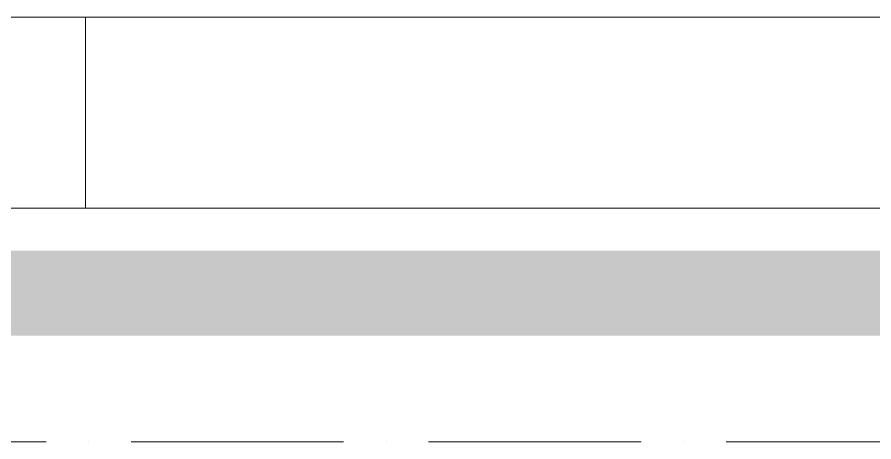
# Model space of a CAD drawing. Header units: millimetres. Extents: x -20608 to 106651, y -8981 to 93550.
# Drawn here: x 89152 to 91168, y -1000 to 0 of the extents above; entities that cross this region are included whole.
import ezdxf

# ---------------------------------------------------------------- set-up
doc = ezdxf.new("R2010")
doc.units = ezdxf.units.MM
doc.linetypes.add('Grid Line', pattern=[14, 10, -2, 0, -2])
for name, color, linetype, lineweight in [('NET CAT', 3, 'Continuous', 5), ('NET-THAY', 2, 'Continuous', 9), ('TRUC', 225, 'Continuous', 5)]:
    doc.layers.add(name, color=color, linetype=linetype, lineweight=lineweight)

# ---------------------------------------------------------------- blocks, each defined once
blk = doc.blocks.new('ALC1807-ASCENT PLAZA-TANG 1_2_rvt-1-MẶT ĐỨNG 1-14')
at = {"layer": 'NET-THAY', "color": 250, "lineweight": 15}
for p, q in [((89301.2, 0), (89051.4, 0)), ((89301.2, 0), (89313.1, 0)), ((96064.8, 0), (89313.1, 0)), ((89313.1, 0), (89313.1, -450))]:
    blk.add_line(p, q, dxfattribs=at)
at = {"layer": 'NET-THAY', "color": 10}
blk.add_line((-20508.1, -450), (99538, -450), dxfattribs=at)

msp = doc.modelspace()

# ---------------------------------------------------------------- linework, layer by layer
at = {"layer": 'NET CAT'}
msp.add_lwpolyline([(-20508.1, -450), (99538, -450)], dxfattribs=at)
at = {"layer": 'NET CAT', "const_width": 200}
msp.add_lwpolyline([(-20508.1, -650), (99538, -650)], dxfattribs=at)
at = {"layer": 'TRUC', "linetype": 'Grid Line', "ltscale": 50}
for p, q in [((-15600.6, 0), (103813.4, 0)), ((-20508.1, -450), (99538, -450)), ((-18394.8, -1000), (106650.8, -1000))]:
    msp.add_line(p, q, dxfattribs=at)

# ---------------------------------------------------------------- block references
at = {"lineweight": 5}
msp.add_blockref('ALC1807-ASCENT PLAZA-TANG 1_2_rvt-1-MẶT ĐỨNG 1-14', (0, 0), dxfattribs=at)

doc.saveas('drawing.dxf')
